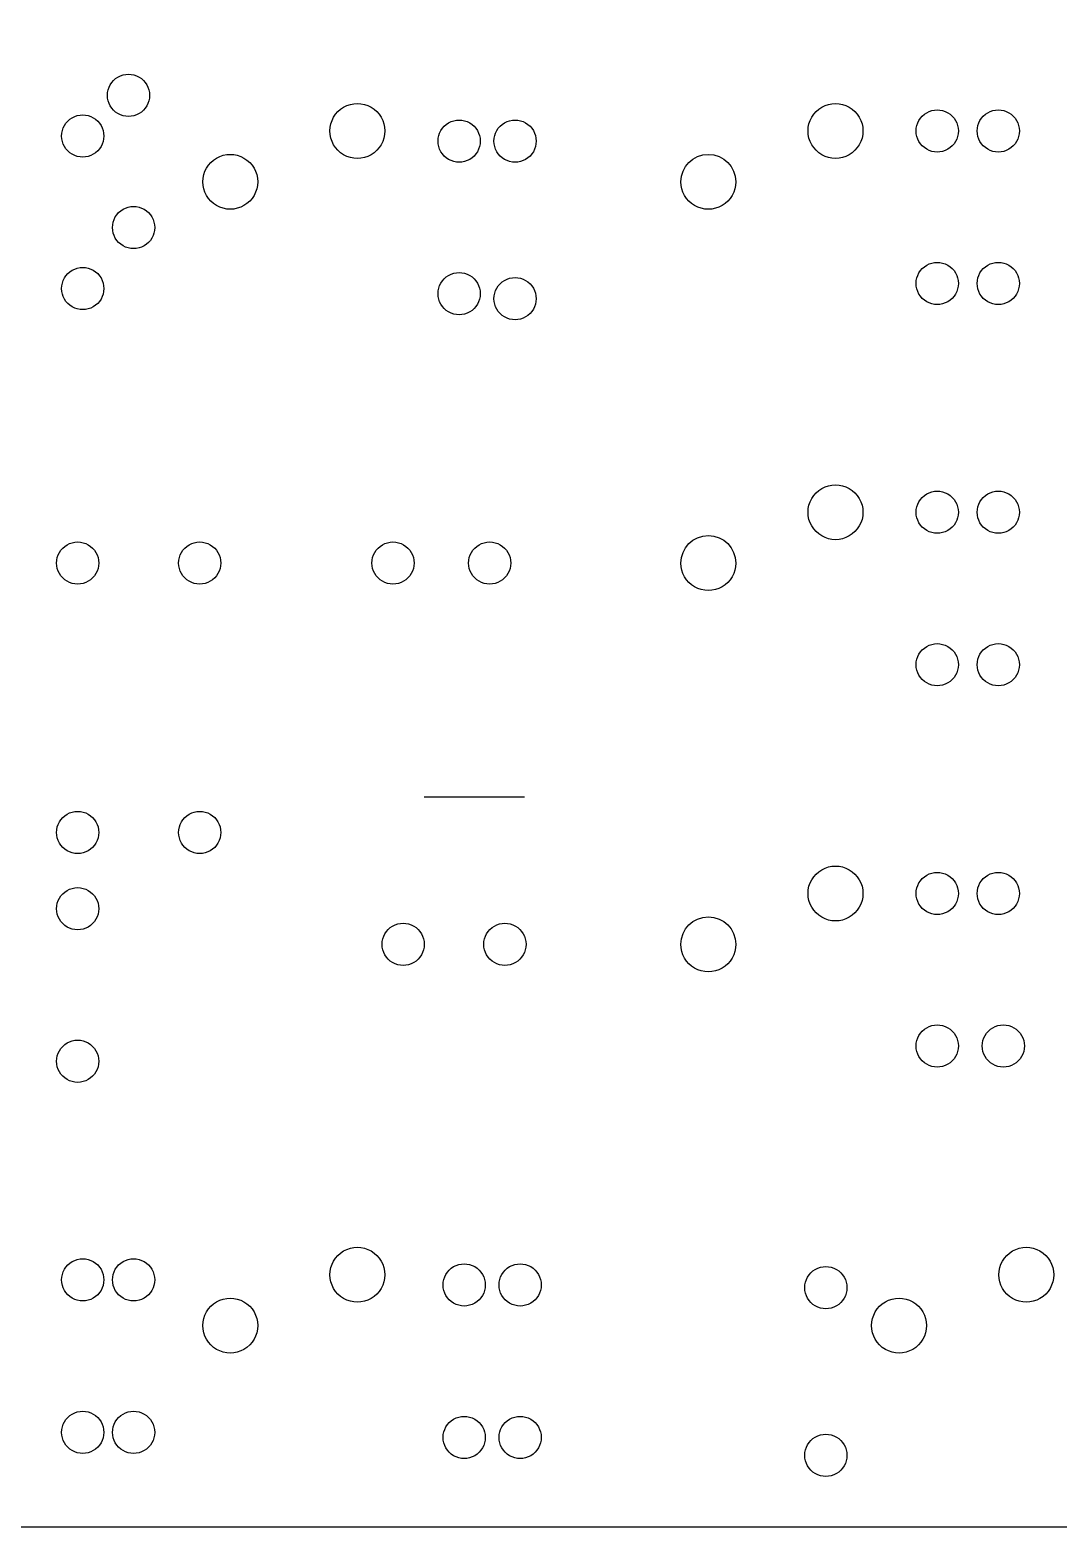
# Model space of a CAD drawing. Extents: x 2867 to 4104, y -2180 to -1756.
# Drawn here: x 3801.3 to 3946.8, y -2179.9 to -1967.9 of the extents above; entities that cross this region are included whole.
import ezdxf

# ---------------------------------------------------------------- set-up
doc = ezdxf.new("R2010")
doc.units = 0
doc.layers.get('0').update_dxf_attribs({"linetype": 'CONTINUOUS'})

msp = doc.modelspace()

# ---------------------------------------------------------------- linework, layer by layer
at = {"color": 7}
for points in [[(2867.184, -1755.8352), (4104.072, -1755.8352), (4104.072, -2179.9152), (2867.184, -2179.9152)], [(3818.196, -1977.1416)], [(3851.496, -1982.1816)], [(3919.176, -1982.1816)], [(3932.676, -1982.1816)], [(3941.316, -1982.1816)], [(3811.716, -1982.9016)], [(3864.996, -1983.6216)], [(3872.916, -1983.6216)], [(3833.496, -1989.3816)], [(3901.176, -1989.3816)], [(3818.916, -1995.8616)], [(3811.716, -2004.5016)], [(3864.996, -2005.2216)], [(3932.676, -2003.7816)], [(3941.316, -2003.7816)], [(3872.916, -2005.9416)], [(3919.176, -2036.1816)], [(3932.676, -2036.1816)], [(3941.316, -2036.1816)], [(3810.996, -2043.3816)], [(3828.276, -2043.3816)], [(3855.636, -2043.3816)], [(3869.316, -2043.3816)], [(3901.176, -2043.3816)], [(3932.676, -2057.7816)], [(3941.316, -2057.7816)], [(3810.996, -2081.5416)], [(3828.276, -2081.5416)], [(3919.176, -2090.1816)], [(3932.676, -2090.1816)], [(3941.316, -2090.1816)], [(3810.996, -2092.3416)], [(3857.076, -2097.3816)], [(3871.476, -2097.3816)], [(3901.176, -2097.3816)], [(3932.676, -2111.7816)], [(3942.036, -2111.7816)], [(3810.996, -2113.9416)], [(3811.716, -2144.9016)], [(3818.916, -2144.9016)], [(3851.496, -2144.1816)], [(3865.716, -2145.6216)], [(3873.636, -2145.6216)], [(3946.176, -2144.1816)], [(3916.908, -2146.0032)], [(3833.496, -2151.3816)], [(3928.176, -2151.3816)], [(3811.716, -2166.5016)], [(3818.916, -2166.5016)], [(3865.716, -2167.2216)], [(3873.636, -2167.2216)], [(3916.908, -2169.7632)]]:
    msp.add_lwpolyline(points, close=True, dxfattribs=at)
msp.add_lwpolyline([(3857.08176, -2076.5016), (3871.25424, -2076.5016)], dxfattribs=at)
for points in [[(3813.714, -1974.553916), (3814.63849, -1974.020161), (3815.77751, -1974.020161), (3816.702, -1974.553916)], [(3812.22, -1977.1416), (3812.22, -1976.07409), (3812.78951, -1975.087671), (3813.714, -1974.553916)], [(3816.702, -1974.553916), (3817.62649, -1975.087671), (3818.196, -1976.07409), (3818.196, -1977.1416)], [(3813.714, -1979.729284), (3812.78951, -1979.195529), (3812.22, -1978.20911), (3812.22, -1977.1416)], [(3818.196, -1977.1416), (3818.196, -1978.20911), (3817.62649, -1979.195529), (3816.702, -1979.729284)], [(3845.664, -1978.814493), (3846.866951, -1978.119969), (3848.349049, -1978.119969), (3849.552, -1978.814493)], [(3913.344, -1978.814493), (3914.546951, -1978.119969), (3916.029049, -1978.119969), (3917.232, -1978.814493)], [(3805.74, -1982.9016), (3805.74, -1981.83409), (3806.30951, -1980.847671), (3807.234, -1980.313916)], [(3807.234, -1980.313916), (3808.15849, -1979.780161), (3809.29751, -1979.780161), (3810.222, -1980.313916)], [(3810.222, -1980.313916), (3811.14649, -1980.847671), (3811.716, -1981.83409), (3811.716, -1982.9016)], [(3816.702, -1979.729284), (3815.77751, -1980.263039), (3814.63849, -1980.263039), (3813.714, -1979.729284)], [(3843.72, -1982.1816), (3843.72, -1980.792551), (3844.461049, -1979.509018), (3845.664, -1978.814493)], [(3849.552, -1978.814493), (3850.754951, -1979.509018), (3851.496, -1980.792551), (3851.496, -1982.1816)], [(3911.4, -1982.1816), (3911.4, -1980.792551), (3912.141049, -1979.509018), (3913.344, -1978.814493)], [(3917.232, -1978.814493), (3918.434951, -1979.509018), (3919.176, -1980.792551), (3919.176, -1982.1816)], [(3926.7, -1982.1816), (3926.7, -1981.11409), (3927.26951, -1980.127671), (3928.194, -1979.593916)], [(3928.194, -1979.593916), (3929.11849, -1979.060161), (3930.25751, -1979.060161), (3931.182, -1979.593916)], [(3931.182, -1979.593916), (3932.10649, -1980.127671), (3932.676, -1981.11409), (3932.676, -1982.1816)], [(3935.34, -1982.1816), (3935.34, -1981.11409), (3935.90951, -1980.127671), (3936.834, -1979.593916)], [(3936.834, -1979.593916), (3937.75849, -1979.060161), (3938.89751, -1979.060161), (3939.822, -1979.593916)], [(3939.822, -1979.593916), (3940.74649, -1980.127671), (3941.316, -1981.11409), (3941.316, -1982.1816)], [(3845.664, -1985.548707), (3844.461049, -1984.854182), (3843.72, -1983.570649), (3843.72, -1982.1816)], [(3851.496, -1982.1816), (3851.496, -1983.570649), (3850.754951, -1984.854182), (3849.552, -1985.548707)], [(3859.02, -1983.6216), (3859.02, -1982.55409), (3859.58951, -1981.567671), (3860.514, -1981.033916)], [(3860.514, -1981.033916), (3861.43849, -1980.500161), (3862.57751, -1980.500161), (3863.502, -1981.033916)], [(3863.502, -1981.033916), (3864.42649, -1981.567671), (3864.996, -1982.55409), (3864.996, -1983.6216)], [(3866.94, -1983.6216), (3866.94, -1982.55409), (3867.50951, -1981.567671), (3868.434, -1981.033916)], [(3868.434, -1981.033916), (3869.35849, -1980.500161), (3870.49751, -1980.500161), (3871.422, -1981.033916)], [(3871.422, -1981.033916), (3872.34649, -1981.567671), (3872.916, -1982.55409), (3872.916, -1983.6216)], [(3913.344, -1985.548707), (3912.141049, -1984.854182), (3911.4, -1983.570649), (3911.4, -1982.1816)], [(3919.176, -1982.1816), (3919.176, -1983.570649), (3918.434951, -1984.854182), (3917.232, -1985.548707)], [(3928.194, -1984.769284), (3927.26951, -1984.235529), (3926.7, -1983.24911), (3926.7, -1982.1816)], [(3932.676, -1982.1816), (3932.676, -1983.24911), (3932.10649, -1984.235529), (3931.182, -1984.769284)], [(3936.834, -1984.769284), (3935.90951, -1984.235529), (3935.34, -1983.24911), (3935.34, -1982.1816)], [(3941.316, -1982.1816), (3941.316, -1983.24911), (3940.74649, -1984.235529), (3939.822, -1984.769284)], [(3807.234, -1985.489284), (3806.30951, -1984.955529), (3805.74, -1983.96911), (3805.74, -1982.9016)], [(3811.716, -1982.9016), (3811.716, -1983.96911), (3811.14649, -1984.955529), (3810.222, -1985.489284)], [(3860.514, -1986.209284), (3859.58951, -1985.675529), (3859.02, -1984.68911), (3859.02, -1983.6216)], [(3864.996, -1983.6216), (3864.996, -1984.68911), (3864.42649, -1985.675529), (3863.502, -1986.209284)], [(3868.434, -1986.209284), (3867.50951, -1985.675529), (3866.94, -1984.68911), (3866.94, -1983.6216)], [(3872.916, -1983.6216), (3872.916, -1984.68911), (3872.34649, -1985.675529), (3871.422, -1986.209284)], [(3810.222, -1985.489284), (3809.29751, -1986.023039), (3808.15849, -1986.023039), (3807.234, -1985.489284)], [(3825.72, -1989.3816), (3825.72, -1987.992551), (3826.461049, -1986.709018), (3827.664, -1986.014493)], [(3827.664, -1986.014493), (3828.866951, -1985.319969), (3830.349049, -1985.319969), (3831.552, -1986.014493)], [(3831.552, -1986.014493), (3832.754951, -1986.709018), (3833.496, -1987.992551), (3833.496, -1989.3816)], [(3849.552, -1985.548707), (3848.349049, -1986.243231), (3846.866951, -1986.243231), (3845.664, -1985.548707)], [(3863.502, -1986.209284), (3862.57751, -1986.743039), (3861.43849, -1986.743039), (3860.514, -1986.209284)], [(3871.422, -1986.209284), (3870.49751, -1986.743039), (3869.35849, -1986.743039), (3868.434, -1986.209284)], [(3893.4, -1989.3816), (3893.400001, -1987.234317), (3895.140717, -1985.493601), (3897.288, -1985.493601)], [(3897.288, -1985.493601), (3899.435283, -1985.493601), (3901.175999, -1987.234317), (3901.176, -1989.3816)], [(3917.232, -1985.548707), (3916.029049, -1986.243231), (3914.546951, -1986.243231), (3913.344, -1985.548707)], [(3931.182, -1984.769284), (3930.25751, -1985.303039), (3929.11849, -1985.303039), (3928.194, -1984.769284)], [(3939.822, -1984.769284), (3938.89751, -1985.303039), (3937.75849, -1985.303039), (3936.834, -1984.769284)], [(3827.664, -1992.748707), (3826.461049, -1992.054182), (3825.72, -1990.770649), (3825.72, -1989.3816)], [(3833.496, -1989.3816), (3833.496, -1990.770649), (3832.754951, -1992.054182), (3831.552, -1992.748707)], [(3895.344, -1992.748707), (3894.141049, -1992.054182), (3893.4, -1990.770649), (3893.4, -1989.3816)], [(3901.176, -1989.3816), (3901.176, -1990.770649), (3900.434951, -1992.054182), (3899.232, -1992.748707)], [(3814.434, -1993.273916), (3815.35849, -1992.740161), (3816.49751, -1992.740161), (3817.422, -1993.273916)], [(3831.552, -1992.748707), (3830.349049, -1993.443231), (3828.866951, -1993.443231), (3827.664, -1992.748707)], [(3899.232, -1992.748707), (3898.029049, -1993.443231), (3896.546951, -1993.443231), (3895.344, -1992.748707)], [(3812.94, -1995.8616), (3812.94, -1994.79409), (3813.50951, -1993.807671), (3814.434, -1993.273916)], [(3817.422, -1993.273916), (3818.34649, -1993.807671), (3818.916, -1994.79409), (3818.916, -1995.8616)], [(3814.434, -1998.449284), (3813.50951, -1997.915529), (3812.94, -1996.92911), (3812.94, -1995.8616)], [(3818.916, -1995.8616), (3818.916, -1996.92911), (3818.34649, -1997.915529), (3817.422, -1998.449284)], [(3817.422, -1998.449284), (3816.49751, -1998.983039), (3815.35849, -1998.983039), (3814.434, -1998.449284)], [(3807.234, -2001.913916), (3808.15849, -2001.380161), (3809.29751, -2001.380161), (3810.222, -2001.913916)], [(3926.7, -2003.7816), (3926.7, -2002.71409), (3927.26951, -2001.727671), (3928.194, -2001.193916)], [(3928.194, -2001.193916), (3929.11849, -2000.660161), (3930.25751, -2000.660161), (3931.182, -2001.193916)], [(3931.182, -2001.193916), (3932.10649, -2001.727671), (3932.676, -2002.71409), (3932.676, -2003.7816)], [(3935.34, -2003.7816), (3935.34, -2002.71409), (3935.90951, -2001.727671), (3936.834, -2001.193916)], [(3936.834, -2001.193916), (3937.75849, -2000.660161), (3938.89751, -2000.660161), (3939.822, -2001.193916)], [(3939.822, -2001.193916), (3940.74649, -2001.727671), (3941.316, -2002.71409), (3941.316, -2003.7816)], [(3805.74, -2004.5016), (3805.74, -2003.43409), (3806.30951, -2002.447671), (3807.234, -2001.913916)], [(3810.222, -2001.913916), (3811.14649, -2002.447671), (3811.716, -2003.43409), (3811.716, -2004.5016)], [(3859.02, -2005.2216), (3859.02, -2004.15409), (3859.58951, -2003.167671), (3860.514, -2002.633916)], [(3860.514, -2002.633916), (3861.43849, -2002.100161), (3862.57751, -2002.100161), (3863.502, -2002.633916)], [(3863.502, -2002.633916), (3864.42649, -2003.167671), (3864.996, -2004.15409), (3864.996, -2005.2216)], [(3866.94, -2005.9416), (3866.94, -2004.87409), (3867.50951, -2003.887671), (3868.434, -2003.353916)], [(3868.434, -2003.353916), (3869.35849, -2002.820161), (3870.49751, -2002.820161), (3871.422, -2003.353916)], [(3871.422, -2003.353916), (3872.34649, -2003.887671), (3872.916, -2004.87409), (3872.916, -2005.9416)], [(3807.234, -2007.089284), (3806.30951, -2006.555529), (3805.74, -2005.56911), (3805.74, -2004.5016)], [(3811.716, -2004.5016), (3811.716, -2005.56911), (3811.14649, -2006.555529), (3810.222, -2007.089284)], [(3860.514, -2007.809284), (3859.58951, -2007.275529), (3859.02, -2006.28911), (3859.02, -2005.2216)], [(3864.996, -2005.2216), (3864.996, -2006.28911), (3864.42649, -2007.275529), (3863.502, -2007.809284)], [(3928.194, -2006.369284), (3927.26951, -2005.835529), (3926.7, -2004.84911), (3926.7, -2003.7816)], [(3932.676, -2003.7816), (3932.676, -2004.84911), (3932.10649, -2005.835529), (3931.182, -2006.369284)], [(3936.834, -2006.369284), (3935.90951, -2005.835529), (3935.34, -2004.84911), (3935.34, -2003.7816)], [(3941.316, -2003.7816), (3941.316, -2004.84911), (3940.74649, -2005.835529), (3939.822, -2006.369284)], [(3810.222, -2007.089284), (3809.29751, -2007.623039), (3808.15849, -2007.623039), (3807.234, -2007.089284)], [(3863.502, -2007.809284), (3862.57751, -2008.343039), (3861.43849, -2008.343039), (3860.514, -2007.809284)], [(3868.434, -2008.529284), (3867.50951, -2007.995529), (3866.94, -2007.00911), (3866.94, -2005.9416)], [(3872.916, -2005.9416), (3872.916, -2007.00911), (3872.34649, -2007.995529), (3871.422, -2008.529284)], [(3931.182, -2006.369284), (3930.25751, -2006.903039), (3929.11849, -2006.903039), (3928.194, -2006.369284)], [(3939.822, -2006.369284), (3938.89751, -2006.903039), (3937.75849, -2006.903039), (3936.834, -2006.369284)], [(3871.422, -2008.529284), (3870.49751, -2009.063039), (3869.35849, -2009.063039), (3868.434, -2008.529284)], [(3911.4, -2036.1816), (3911.4, -2034.792551), (3912.141049, -2033.509018), (3913.344, -2032.814493)], [(3913.344, -2032.814493), (3914.546951, -2032.119969), (3916.029049, -2032.119969), (3917.232, -2032.814493)], [(3917.232, -2032.814493), (3918.434951, -2033.509018), (3919.176, -2034.792551), (3919.176, -2036.1816)], [(3928.194, -2033.593916), (3929.11849, -2033.060161), (3930.25751, -2033.060161), (3931.182, -2033.593916)], [(3936.834, -2033.593916), (3937.75849, -2033.060161), (3938.89751, -2033.060161), (3939.822, -2033.593916)], [(3926.7, -2036.1816), (3926.7, -2035.11409), (3927.26951, -2034.127671), (3928.194, -2033.593916)], [(3931.182, -2033.593916), (3932.10649, -2034.127671), (3932.676, -2035.11409), (3932.676, -2036.1816)], [(3935.34, -2036.1816), (3935.34, -2035.11409), (3935.90951, -2034.127671), (3936.834, -2033.593916)], [(3939.822, -2033.593916), (3940.74649, -2034.127671), (3941.316, -2035.11409), (3941.316, -2036.1816)], [(3913.344, -2039.548707), (3912.141049, -2038.854182), (3911.4, -2037.570649), (3911.4, -2036.1816)], [(3919.176, -2036.1816), (3919.176, -2037.570649), (3918.434951, -2038.854182), (3917.232, -2039.548707)], [(3928.194, -2038.769284), (3927.26951, -2038.235529), (3926.7, -2037.24911), (3926.7, -2036.1816)], [(3932.676, -2036.1816), (3932.676, -2037.24911), (3932.10649, -2038.235529), (3931.182, -2038.769284)], [(3936.834, -2038.769284), (3935.90951, -2038.235529), (3935.34, -2037.24911), (3935.34, -2036.1816)], [(3941.316, -2036.1816), (3941.316, -2037.24911), (3940.74649, -2038.235529), (3939.822, -2038.769284)], [(3893.4, -2043.3816), (3893.400001, -2041.234317), (3895.140717, -2039.493601), (3897.288, -2039.493601)], [(3897.288, -2039.493601), (3899.435283, -2039.493601), (3901.175999, -2041.234317), (3901.176, -2043.3816)], [(3917.232, -2039.548707), (3916.029049, -2040.243231), (3914.546951, -2040.243231), (3913.344, -2039.548707)], [(3931.182, -2038.769284), (3930.25751, -2039.303039), (3929.11849, -2039.303039), (3928.194, -2038.769284)], [(3939.822, -2038.769284), (3938.89751, -2039.303039), (3937.75849, -2039.303039), (3936.834, -2038.769284)], [(3805.02, -2043.3816), (3805.02, -2042.31409), (3805.58951, -2041.327671), (3806.514, -2040.793916)], [(3806.514, -2040.793916), (3807.43849, -2040.260161), (3808.57751, -2040.260161), (3809.502, -2040.793916)], [(3809.502, -2040.793916), (3810.42649, -2041.327671), (3810.996, -2042.31409), (3810.996, -2043.3816)], [(3822.3, -2043.3816), (3822.3, -2042.31409), (3822.86951, -2041.327671), (3823.794, -2040.793916)], [(3823.794, -2040.793916), (3824.71849, -2040.260161), (3825.85751, -2040.260161), (3826.782, -2040.793916)], [(3826.782, -2040.793916), (3827.70649, -2041.327671), (3828.276, -2042.31409), (3828.276, -2043.3816)], [(3849.66, -2043.3816), (3849.66, -2042.31409), (3850.22951, -2041.327671), (3851.154, -2040.793916)], [(3851.154, -2040.793916), (3852.07849, -2040.260161), (3853.21751, -2040.260161), (3854.142, -2040.793916)], [(3854.142, -2040.793916), (3855.06649, -2041.327671), (3855.636, -2042.31409), (3855.636, -2043.3816)], [(3863.34, -2043.3816), (3863.34, -2042.31409), (3863.90951, -2041.327671), (3864.834, -2040.793916)], [(3864.834, -2040.793916), (3865.75849, -2040.260161), (3866.89751, -2040.260161), (3867.822, -2040.793916)], [(3867.822, -2040.793916), (3868.74649, -2041.327671), (3869.316, -2042.31409), (3869.316, -2043.3816)], [(3806.514, -2045.969284), (3805.58951, -2045.435529), (3805.02, -2044.44911), (3805.02, -2043.3816)], [(3810.996, -2043.3816), (3810.996, -2044.44911), (3810.42649, -2045.435529), (3809.502, -2045.969284)], [(3823.794, -2045.969284), (3822.86951, -2045.435529), (3822.3, -2044.44911), (3822.3, -2043.3816)], [(3828.276, -2043.3816), (3828.276, -2044.44911), (3827.70649, -2045.435529), (3826.782, -2045.969284)], [(3851.154, -2045.969284), (3850.22951, -2045.435529), (3849.66, -2044.44911), (3849.66, -2043.3816)], [(3855.636, -2043.3816), (3855.636, -2044.44911), (3855.06649, -2045.435529), (3854.142, -2045.969284)], [(3864.834, -2045.969284), (3863.90951, -2045.435529), (3863.34, -2044.44911), (3863.34, -2043.3816)], [(3869.316, -2043.3816), (3869.316, -2044.44911), (3868.74649, -2045.435529), (3867.822, -2045.969284)], [(3895.344, -2046.748707), (3894.141049, -2046.054182), (3893.4, -2044.770649), (3893.4, -2043.3816)], [(3901.176, -2043.3816), (3901.176, -2044.770649), (3900.434951, -2046.054182), (3899.232, -2046.748707)], [(3809.502, -2045.969284), (3808.57751, -2046.503039), (3807.43849, -2046.503039), (3806.514, -2045.969284)], [(3826.782, -2045.969284), (3825.85751, -2046.503039), (3824.71849, -2046.503039), (3823.794, -2045.969284)], [(3854.142, -2045.969284), (3853.21751, -2046.503039), (3852.07849, -2046.503039), (3851.154, -2045.969284)], [(3867.822, -2045.969284), (3866.89751, -2046.503039), (3865.75849, -2046.503039), (3864.834, -2045.969284)], [(3899.232, -2046.748707), (3898.029049, -2047.443231), (3896.546951, -2047.443231), (3895.344, -2046.748707)], [(3928.194, -2055.193916), (3929.11849, -2054.660161), (3930.25751, -2054.660161), (3931.182, -2055.193916)], [(3936.834, -2055.193916), (3937.75849, -2054.660161), (3938.89751, -2054.660161), (3939.822, -2055.193916)], [(3926.7, -2057.7816), (3926.7, -2056.71409), (3927.26951, -2055.727671), (3928.194, -2055.193916)], [(3931.182, -2055.193916), (3932.10649, -2055.727671), (3932.676, -2056.71409), (3932.676, -2057.7816)], [(3935.34, -2057.7816), (3935.34, -2056.71409), (3935.90951, -2055.727671), (3936.834, -2055.193916)], [(3939.822, -2055.193916), (3940.74649, -2055.727671), (3941.316, -2056.71409), (3941.316, -2057.7816)], [(3928.194, -2060.369284), (3927.26951, -2059.835529), (3926.7, -2058.84911), (3926.7, -2057.7816)], [(3932.676, -2057.7816), (3932.676, -2058.84911), (3932.10649, -2059.835529), (3931.182, -2060.369284)], [(3936.834, -2060.369284), (3935.90951, -2059.835529), (3935.34, -2058.84911), (3935.34, -2057.7816)], [(3941.316, -2057.7816), (3941.316, -2058.84911), (3940.74649, -2059.835529), (3939.822, -2060.369284)], [(3931.182, -2060.369284), (3930.25751, -2060.903039), (3929.11849, -2060.903039), (3928.194, -2060.369284)], [(3939.822, -2060.369284), (3938.89751, -2060.903039), (3937.75849, -2060.903039), (3936.834, -2060.369284)], [(3805.02, -2081.5416), (3805.02, -2080.47409), (3805.58951, -2079.487671), (3806.514, -2078.953916)], [(3806.514, -2078.953916), (3807.43849, -2078.420161), (3808.57751, -2078.420161), (3809.502, -2078.953916)], [(3809.502, -2078.953916), (3810.42649, -2079.487671), (3810.996, -2080.47409), (3810.996, -2081.5416)], [(3822.3, -2081.5416), (3822.3, -2080.47409), (3822.86951, -2079.487671), (3823.794, -2078.953916)], [(3823.794, -2078.953916), (3824.71849, -2078.420161), (3825.85751, -2078.420161), (3826.782, -2078.953916)], [(3826.782, -2078.953916), (3827.70649, -2079.487671), (3828.276, -2080.47409), (3828.276, -2081.5416)], [(3806.514, -2084.129284), (3805.58951, -2083.595529), (3805.02, -2082.60911), (3805.02, -2081.5416)], [(3810.996, -2081.5416), (3810.996, -2082.60911), (3810.42649, -2083.595529), (3809.502, -2084.129284)], [(3823.794, -2084.129284), (3822.86951, -2083.595529), (3822.3, -2082.60911), (3822.3, -2081.5416)], [(3828.276, -2081.5416), (3828.276, -2082.60911), (3827.70649, -2083.595529), (3826.782, -2084.129284)], [(3809.502, -2084.129284), (3808.57751, -2084.663039), (3807.43849, -2084.663039), (3806.514, -2084.129284)], [(3826.782, -2084.129284), (3825.85751, -2084.663039), (3824.71849, -2084.663039), (3823.794, -2084.129284)], [(3913.344, -2086.814493), (3914.546951, -2086.119969), (3916.029049, -2086.119969), (3917.232, -2086.814493)], [(3911.4, -2090.1816), (3911.4, -2088.792551), (3912.141049, -2087.509018), (3913.344, -2086.814493)], [(3917.232, -2086.814493), (3918.434951, -2087.509018), (3919.176, -2088.792551), (3919.176, -2090.1816)], [(3926.7, -2090.1816), (3926.7, -2089.11409), (3927.26951, -2088.127671), (3928.194, -2087.593916)], [(3928.194, -2087.593916), (3929.11849, -2087.060161), (3930.25751, -2087.060161), (3931.182, -2087.593916)], [(3931.182, -2087.593916), (3932.10649, -2088.127671), (3932.676, -2089.11409), (3932.676, -2090.1816)], [(3935.34, -2090.1816), (3935.34, -2089.11409), (3935.90951, -2088.127671), (3936.834, -2087.593916)], [(3936.834, -2087.593916), (3937.75849, -2087.060161), (3938.89751, -2087.060161), (3939.822, -2087.593916)], [(3939.822, -2087.593916), (3940.74649, -2088.127671), (3941.316, -2089.11409), (3941.316, -2090.1816)], [(3805.02, -2092.3416), (3805.02, -2091.27409), (3805.58951, -2090.287671), (3806.514, -2089.753916)], [(3806.514, -2089.753916), (3807.43849, -2089.220161), (3808.57751, -2089.220161), (3809.502, -2089.753916)], [(3809.502, -2089.753916), (3810.42649, -2090.287671), (3810.996, -2091.27409), (3810.996, -2092.3416)], [(3913.344, -2093.548707), (3912.141049, -2092.854182), (3911.4, -2091.570649), (3911.4, -2090.1816)], [(3919.176, -2090.1816), (3919.176, -2091.570649), (3918.434951, -2092.854182), (3917.232, -2093.548707)], [(3928.194, -2092.769284), (3927.26951, -2092.235529), (3926.7, -2091.24911), (3926.7, -2090.1816)], [(3932.676, -2090.1816), (3932.676, -2091.24911), (3932.10649, -2092.235529), (3931.182, -2092.769284)], [(3936.834, -2092.769284), (3935.90951, -2092.235529), (3935.34, -2091.24911), (3935.34, -2090.1816)], [(3941.316, -2090.1816), (3941.316, -2091.24911), (3940.74649, -2092.235529), (3939.822, -2092.769284)], [(3806.514, -2094.929284), (3805.58951, -2094.395529), (3805.02, -2093.40911), (3805.02, -2092.3416)], [(3810.996, -2092.3416), (3810.996, -2093.40911), (3810.42649, -2094.395529), (3809.502, -2094.929284)], [(3931.182, -2092.769284), (3930.25751, -2093.303039), (3929.11849, -2093.303039), (3928.194, -2092.769284)], [(3939.822, -2092.769284), (3938.89751, -2093.303039), (3937.75849, -2093.303039), (3936.834, -2092.769284)], [(3809.502, -2094.929284), (3808.57751, -2095.463039), (3807.43849, -2095.463039), (3806.514, -2094.929284)], [(3851.1, -2097.3816), (3851.1, -2096.31409), (3851.66951, -2095.327671), (3852.594, -2094.793916)], [(3852.594, -2094.793916), (3853.51849, -2094.260161), (3854.65751, -2094.260161), (3855.582, -2094.793916)], [(3855.582, -2094.793916), (3856.50649, -2095.327671), (3857.076, -2096.31409), (3857.076, -2097.3816)], [(3865.5, -2097.3816), (3865.5, -2096.31409), (3866.06951, -2095.327671), (3866.994, -2094.793916)], [(3866.994, -2094.793916), (3867.91849, -2094.260161), (3869.05751, -2094.260161), (3869.982, -2094.793916)], [(3869.982, -2094.793916), (3870.90649, -2095.327671), (3871.476, -2096.31409), (3871.476, -2097.3816)], [(3893.4, -2097.3816), (3893.400001, -2095.234317), (3895.140717, -2093.493601), (3897.288, -2093.493601)], [(3897.288, -2093.493601), (3899.435283, -2093.493601), (3901.175999, -2095.234317), (3901.176, -2097.3816)], [(3917.232, -2093.548707), (3916.029049, -2094.243231), (3914.546951, -2094.243231), (3913.344, -2093.548707)], [(3852.594, -2099.969284), (3851.66951, -2099.435529), (3851.1, -2098.44911), (3851.1, -2097.3816)], [(3857.076, -2097.3816), (3857.076, -2098.44911), (3856.50649, -2099.435529), (3855.582, -2099.969284)], [(3866.994, -2099.969284), (3866.06951, -2099.435529), (3865.5, -2098.44911), (3865.5, -2097.3816)], [(3871.476, -2097.3816), (3871.476, -2098.44911), (3870.90649, -2099.435529), (3869.982, -2099.969284)], [(3895.344, -2100.748707), (3894.141049, -2100.054182), (3893.4, -2098.770649), (3893.4, -2097.3816)], [(3901.176, -2097.3816), (3901.176, -2098.770649), (3900.434951, -2100.054182), (3899.232, -2100.748707)], [(3855.582, -2099.969284), (3854.65751, -2100.503039), (3853.51849, -2100.503039), (3852.594, -2099.969284)], [(3869.982, -2099.969284), (3869.05751, -2100.503039), (3867.91849, -2100.503039), (3866.994, -2099.969284)], [(3899.232, -2100.748707), (3898.029049, -2101.443231), (3896.546951, -2101.443231), (3895.344, -2100.748707)], [(3926.7, -2111.7816), (3926.7, -2110.71409), (3927.26951, -2109.727671), (3928.194, -2109.193916)], [(3928.194, -2109.193916), (3929.11849, -2108.660161), (3930.25751, -2108.660161), (3931.182, -2109.193916)], [(3931.182, -2109.193916), (3932.10649, -2109.727671), (3932.676, -2110.71409), (3932.676, -2111.7816)], [(3936.06, -2111.7816), (3936.06, -2110.71409), (3936.62951, -2109.727671), (3937.554, -2109.193916)], [(3937.554, -2109.193916), (3938.47849, -2108.660161), (3939.61751, -2108.660161), (3940.542, -2109.193916)], [(3940.542, -2109.193916), (3941.46649, -2109.727671), (3942.036, -2110.71409), (3942.036, -2111.7816)], [(3805.02, -2113.9416), (3805.02, -2112.87409), (3805.58951, -2111.887671), (3806.514, -2111.353916)], [(3806.514, -2111.353916), (3807.43849, -2110.820161), (3808.57751, -2110.820161), (3809.502, -2111.353916)], [(3809.502, -2111.353916), (3810.42649, -2111.887671), (3810.996, -2112.87409), (3810.996, -2113.9416)], [(3928.194, -2114.369284), (3927.26951, -2113.835529), (3926.7, -2112.84911), (3926.7, -2111.7816)], [(3932.676, -2111.7816), (3932.676, -2112.84911), (3932.10649, -2113.835529), (3931.182, -2114.369284)], [(3937.554, -2114.369284), (3936.62951, -2113.835529), (3936.06, -2112.84911), (3936.06, -2111.7816)], [(3942.036, -2111.7816), (3942.036, -2112.84911), (3941.46649, -2113.835529), (3940.542, -2114.369284)], [(3806.514, -2116.529284), (3805.58951, -2115.995529), (3805.02, -2115.00911), (3805.02, -2113.9416)], [(3810.996, -2113.9416), (3810.996, -2115.00911), (3810.42649, -2115.995529), (3809.502, -2116.529284)], [(3931.182, -2114.369284), (3930.25751, -2114.903039), (3929.11849, -2114.903039), (3928.194, -2114.369284)], [(3940.542, -2114.369284), (3939.61751, -2114.903039), (3938.47849, -2114.903039), (3937.554, -2114.369284)], [(3809.502, -2116.529284), (3808.57751, -2117.063039), (3807.43849, -2117.063039), (3806.514, -2116.529284)], [(3843.72, -2144.1816), (3843.72, -2142.792551), (3844.461049, -2141.509018), (3845.664, -2140.814493)], [(3845.664, -2140.814493), (3846.866951, -2140.119969), (3848.349049, -2140.119969), (3849.552, -2140.814493)], [(3849.552, -2140.814493), (3850.754951, -2141.509018), (3851.496, -2142.792551), (3851.496, -2144.1816)], [(3938.4, -2144.1816), (3938.4, -2142.792551), (3939.141049, -2141.509018), (3940.344, -2140.814493)], [(3940.344, -2140.814493), (3941.546951, -2140.119969), (3943.029049, -2140.119969), (3944.232, -2140.814493)], [(3944.232, -2140.814493), (3945.434951, -2141.509018), (3946.176, -2142.792551), (3946.176, -2144.1816)], [(3805.74, -2144.9016), (3805.74, -2143.83409), (3806.30951, -2142.847671), (3807.234, -2142.313916)], [(3807.234, -2142.313916), (3808.15849, -2141.780161), (3809.29751, -2141.780161), (3810.222, -2142.313916)], [(3810.222, -2142.313916), (3811.14649, -2142.847671), (3811.716, -2143.83409), (3811.716, -2144.9016)], [(3812.94, -2144.9016), (3812.94, -2143.83409), (3813.50951, -2142.847671), (3814.434, -2142.313916)], [(3814.434, -2142.313916), (3815.35849, -2141.780161), (3816.49751, -2141.780161), (3817.422, -2142.313916)], [(3817.422, -2142.313916), (3818.34649, -2142.847671), (3818.916, -2143.83409), (3818.916, -2144.9016)], [(3859.74, -2145.6216), (3859.74, -2144.55409), (3860.30951, -2143.567671), (3861.234, -2143.033916)], [(3861.234, -2143.033916), (3862.15849, -2142.500161), (3863.29751, -2142.500161), (3864.222, -2143.033916)], [(3864.222, -2143.033916), (3865.14649, -2143.567671), (3865.716, -2144.55409), (3865.716, -2145.6216)], [(3867.66, -2145.6216), (3867.66, -2144.55409), (3868.22951, -2143.567671), (3869.154, -2143.033916)], [(3869.154, -2143.033916), (3870.07849, -2142.500161), (3871.21751, -2142.500161), (3872.142, -2143.033916)], [(3872.142, -2143.033916), (3873.06649, -2143.567671), (3873.636, -2144.55409), (3873.636, -2145.6216)], [(3910.932, -2146.0032), (3910.932, -2144.93569), (3911.50151, -2143.949271), (3912.426, -2143.415516)], [(3912.426, -2143.415516), (3913.35049, -2142.881761), (3914.48951, -2142.881761), (3915.414, -2143.415516)], [(3915.414, -2143.415516), (3916.33849, -2143.949271), (3916.908, -2144.93569), (3916.908, -2146.0032)], [(3807.234, -2147.489284), (3806.30951, -2146.955529), (3805.74, -2145.96911), (3805.74, -2144.9016)], [(3811.716, -2144.9016), (3811.716, -2145.96911), (3811.14649, -2146.955529), (3810.222, -2147.489284)], [(3814.434, -2147.489284), (3813.50951, -2146.955529), (3812.94, -2145.96911), (3812.94, -2144.9016)], [(3818.916, -2144.9016), (3818.916, -2145.96911), (3818.34649, -2146.955529), (3817.422, -2147.489284)], [(3845.664, -2147.548707), (3844.461049, -2146.854182), (3843.72, -2145.570649), (3843.72, -2144.1816)], [(3851.496, -2144.1816), (3851.496, -2145.570649), (3850.754951, -2146.854182), (3849.552, -2147.548707)], [(3861.234, -2148.209284), (3860.30951, -2147.675529), (3859.74, -2146.68911), (3859.74, -2145.6216)], [(3865.716, -2145.6216), (3865.716, -2146.68911), (3865.14649, -2147.675529), (3864.222, -2148.209284)], [(3869.154, -2148.209284), (3868.22951, -2147.675529), (3867.66, -2146.68911), (3867.66, -2145.6216)], [(3873.636, -2145.6216), (3873.636, -2146.68911), (3873.06649, -2147.675529), (3872.142, -2148.209284)], [(3940.344, -2147.548707), (3939.141049, -2146.854182), (3938.4, -2145.570649), (3938.4, -2144.1816)], [(3946.176, -2144.1816), (3946.176, -2145.570649), (3945.434951, -2146.854182), (3944.232, -2147.548707)], [(3810.222, -2147.489284), (3809.29751, -2148.023039), (3808.15849, -2148.023039), (3807.234, -2147.489284)], [(3817.422, -2147.489284), (3816.49751, -2148.023039), (3815.35849, -2148.023039), (3814.434, -2147.489284)], [(3827.664, -2148.014493), (3828.866951, -2147.319969), (3830.349049, -2147.319969), (3831.552, -2148.014493)], [(3849.552, -2147.548707), (3848.349049, -2148.243231), (3846.866951, -2148.243231), (3845.664, -2147.548707)], [(3912.426, -2148.590884), (3911.50151, -2148.057129), (3910.932, -2147.07071), (3910.932, -2146.0032)], [(3916.908, -2146.0032), (3916.908, -2147.07071), (3916.33849, -2148.057129), (3915.414, -2148.590884)], [(3922.344, -2148.014493), (3923.546951, -2147.319969), (3925.029049, -2147.319969), (3926.232, -2148.014493)], [(3944.232, -2147.548707), (3943.029049, -2148.243231), (3941.546951, -2148.243231), (3940.344, -2147.548707)], [(3825.72, -2151.3816), (3825.72, -2149.992551), (3826.461049, -2148.709018), (3827.664, -2148.014493)], [(3831.552, -2148.014493), (3832.754951, -2148.709018), (3833.496, -2149.992551), (3833.496, -2151.3816)], [(3864.222, -2148.209284), (3863.29751, -2148.743039), (3862.15849, -2148.743039), (3861.234, -2148.209284)], [(3872.142, -2148.209284), (3871.21751, -2148.743039), (3870.07849, -2148.743039), (3869.154, -2148.209284)], [(3915.414, -2148.590884), (3914.48951, -2149.124639), (3913.35049, -2149.124639), (3912.426, -2148.590884)], [(3920.4, -2151.3816), (3920.4, -2149.992551), (3921.141049, -2148.709018), (3922.344, -2148.014493)], [(3926.232, -2148.014493), (3927.434951, -2148.709018), (3928.176, -2149.992551), (3928.176, -2151.3816)], [(3827.664, -2154.748707), (3826.461049, -2154.054182), (3825.72, -2152.770649), (3825.72, -2151.3816)], [(3833.496, -2151.3816), (3833.496, -2152.770649), (3832.754951, -2154.054182), (3831.552, -2154.748707)], [(3922.344, -2154.748707), (3921.141049, -2154.054182), (3920.4, -2152.770649), (3920.4, -2151.3816)], [(3928.176, -2151.3816), (3928.176, -2152.770649), (3927.434951, -2154.054182), (3926.232, -2154.748707)], [(3831.552, -2154.748707), (3830.349049, -2155.443231), (3828.866951, -2155.443231), (3827.664, -2154.748707)], [(3926.232, -2154.748707), (3925.029049, -2155.443231), (3923.546951, -2155.443231), (3922.344, -2154.748707)], [(3805.74, -2166.5016), (3805.74, -2165.43409), (3806.30951, -2164.447671), (3807.234, -2163.913916)], [(3807.234, -2163.913916), (3808.15849, -2163.380161), (3809.29751, -2163.380161), (3810.222, -2163.913916)], [(3810.222, -2163.913916), (3811.14649, -2164.447671), (3811.716, -2165.43409), (3811.716, -2166.5016)], [(3812.94, -2166.5016), (3812.94, -2165.43409), (3813.50951, -2164.447671), (3814.434, -2163.913916)], [(3814.434, -2163.913916), (3815.35849, -2163.380161), (3816.49751, -2163.380161), (3817.422, -2163.913916)], [(3817.422, -2163.913916), (3818.34649, -2164.447671), (3818.916, -2165.43409), (3818.916, -2166.5016)], [(3859.74, -2167.2216), (3859.74, -2166.15409), (3860.30951, -2165.167671), (3861.234, -2164.633916)], [(3861.234, -2164.633916), (3862.15849, -2164.100161), (3863.29751, -2164.100161), (3864.222, -2164.633916)], [(3864.222, -2164.633916), (3865.14649, -2165.167671), (3865.716, -2166.15409), (3865.716, -2167.2216)], [(3867.66, -2167.2216), (3867.66, -2166.15409), (3868.22951, -2165.167671), (3869.154, -2164.633916)], [(3869.154, -2164.633916), (3870.07849, -2164.100161), (3871.21751, -2164.100161), (3872.142, -2164.633916)], [(3872.142, -2164.633916), (3873.06649, -2165.167671), (3873.636, -2166.15409), (3873.636, -2167.2216)], [(3807.234, -2169.089284), (3806.30951, -2168.555529), (3805.74, -2167.56911), (3805.74, -2166.5016)], [(3811.716, -2166.5016), (3811.716, -2167.56911), (3811.14649, -2168.555529), (3810.222, -2169.089284)], [(3814.434, -2169.089284), (3813.50951, -2168.555529), (3812.94, -2167.56911), (3812.94, -2166.5016)], [(3818.916, -2166.5016), (3818.916, -2167.56911), (3818.34649, -2168.555529), (3817.422, -2169.089284)], [(3912.426, -2167.175516), (3913.35049, -2166.641761), (3914.48951, -2166.641761), (3915.414, -2167.175516)], [(3810.222, -2169.089284), (3809.29751, -2169.623039), (3808.15849, -2169.623039), (3807.234, -2169.089284)], [(3817.422, -2169.089284), (3816.49751, -2169.623039), (3815.35849, -2169.623039), (3814.434, -2169.089284)], [(3861.234, -2169.809284), (3860.30951, -2169.275529), (3859.74, -2168.28911), (3859.74, -2167.2216)], [(3865.716, -2167.2216), (3865.716, -2168.28911), (3865.14649, -2169.275529), (3864.222, -2169.809284)], [(3869.154, -2169.809284), (3868.22951, -2169.275529), (3867.66, -2168.28911), (3867.66, -2167.2216)], [(3873.636, -2167.2216), (3873.636, -2168.28911), (3873.06649, -2169.275529), (3872.142, -2169.809284)], [(3910.932, -2169.7632), (3910.932, -2168.69569), (3911.50151, -2167.709271), (3912.426, -2167.175516)], [(3915.414, -2167.175516), (3916.33849, -2167.709271), (3916.908, -2168.69569), (3916.908, -2169.7632)], [(3864.222, -2169.809284), (3863.29751, -2170.343039), (3862.15849, -2170.343039), (3861.234, -2169.809284)], [(3872.142, -2169.809284), (3871.21751, -2170.343039), (3870.07849, -2170.343039), (3869.154, -2169.809284)], [(3912.426, -2172.350884), (3911.50151, -2171.817129), (3910.932, -2170.83071), (3910.932, -2169.7632)], [(3916.908, -2169.7632), (3916.908, -2170.83071), (3916.33849, -2171.817129), (3915.414, -2172.350884)], [(3915.414, -2172.350884), (3914.48951, -2172.884639), (3913.35049, -2172.884639), (3912.426, -2172.350884)]]:
    msp.add_open_spline(points, degree=3, dxfattribs=at)

doc.saveas('drawing.dxf')
